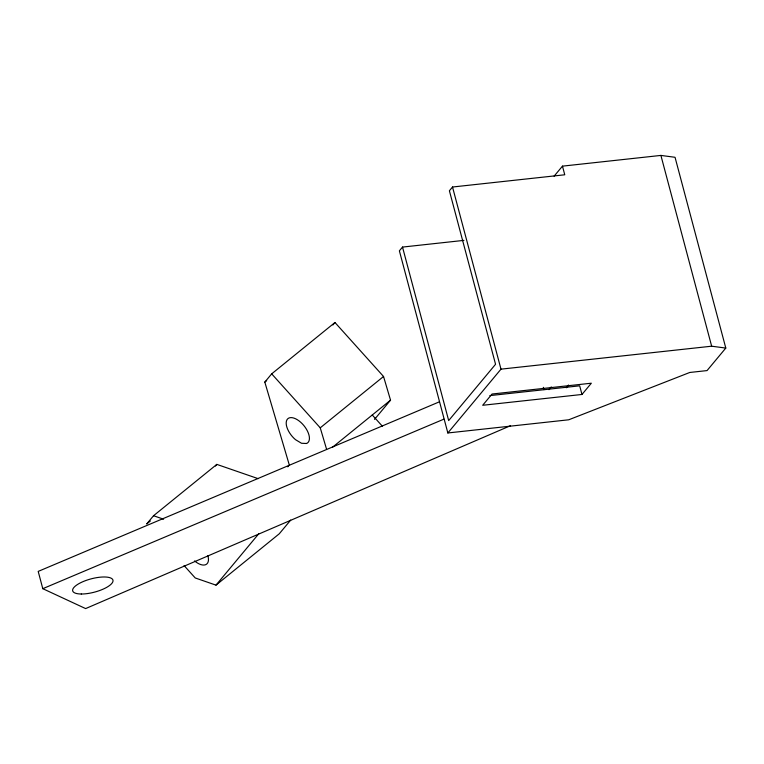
<?xml version="1.0" encoding="UTF-8"?>
<svg xmlns="http://www.w3.org/2000/svg" width="764" height="764" viewBox="0 0 764 764"><rect width="100%" height="100%" fill="white"/><g stroke="black" fill="none" stroke-linecap="round" stroke-linejoin="round"><path stroke-width="1.15" d="M258.175 478.665L216.823 464.388L153.545 515.729L146.669 523.989L150.336 521.01M287.789 466.814L289.308 464.989L264.812 382.105L271.688 373.854L334.966 322.503L383.538 376.49L390.538 400.164L374.532 419.388M215.448 466.04L216.823 464.388M332.903 324.986L334.966 322.503M463.949 240.373L402.513 247.078L399.381 250.831L447.847 432.968L568.731 419.789L689.777 372.469L707.044 370.588L725.8 348.069L675.042 157.288L660.898 155.417L562.466 166.141L554.11 176.169M562.466 166.141L564.758 174.784L452.517 187.018L449.394 190.771L495.559 364.275L448.678 420.572L402.513 247.078M184.086 565.58L195.24 577.966L215.992 585.138L258.738 533.797M290.702 520.064L279.271 533.788L215.992 585.138M447.847 432.968L500.983 369.155L711.656 346.197L725.8 348.069M548.982 389.659L551.274 386.909M566.258 387.778L568.54 385.027M581.977 394.463L591.346 383.203L492.054 394.023L482.676 405.283L581.977 394.463L579.675 385.82L489.839 395.609M264.812 382.105L266.646 380.625M326.581 449.261L320.25 427.83L383.538 376.49M332.76 447.045L390.538 400.164M510.457 425.72L85.625 608.583L42.794 588.681L38.2 571.405L439.319 401.854M42.794 588.681L443.913 419.14M153.545 515.729L163.601 519.205M372.259 414.995L382.497 426.36M271.688 373.854L320.25 427.83M660.898 155.417L711.656 346.197M543.338 387.329L543.949 389.63M452.517 187.018L500.983 369.155M207.865 555.753A15.614 7.946 50.9 0 1 194.572 560.929M306.526 443.492L301.522 443.273L295.525 439.692A15.614 7.946 50.9 0 1 286.997 419.732A15.614 7.946 50.9 0 1 303.852 425.548A15.614 7.946 50.9 0 1 306.526 443.492M81.28 594.01A20.829 6.847 -14.9 0 0 112.957 581.356A20.829 6.847 -14.9 0 0 84.26 581.117A20.829 6.847 -14.9 0 0 81.28 594.01"/></g></svg>
